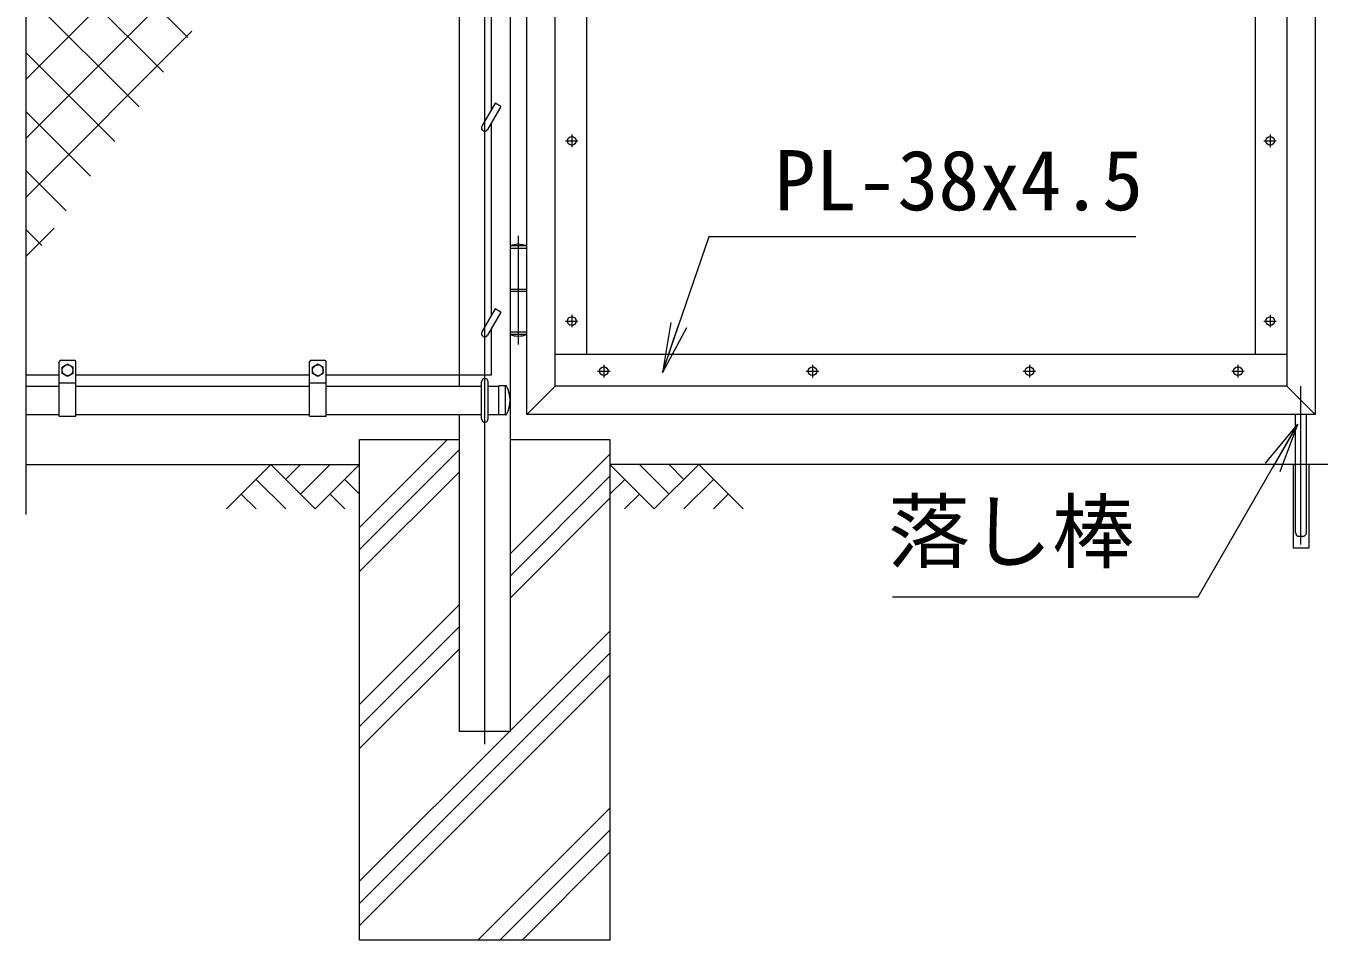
# Model space of a CAD drawing. Units: millimetres, scale not verified. Extents: x -6300 to 6300, y -4455 to 4455.
# Drawn here: x 18 to 1568, y -1649 to -553 of the extents above; entities that cross this region are included whole.
import ezdxf
from ezdxf.enums import TextEntityAlignment as Align

# ---------------------------------------------------------------- set-up
doc = ezdxf.new("R2010")
doc.units = ezdxf.units.MM
doc.header["$LTSCALE"] = 30
doc.linetypes.add('USER1', pattern=[50.8, 31.75, -6.35, 6.35, -6.35])
for name, color, linetype, lineweight in [('0-0_D-STR1', 1, 'Continuous', 18), ('0-1_D-STR3', 3, 'Continuous', 13), ('0-2_D-BMK', 2, 'USER1', 13), ('0-3_D-STR4', 7, 'Continuous', 9), ('0-4_D-BGD', 7, 'Continuous', 9), ('0-5_D-DCR-HCH', 7, 'Continuous', 9), ('0-6_D-STR-DIM', 7, 'Continuous', 9), ('0-7_0', 7, 'Continuous', 9), ('0-8_D-STR-TXT', 7, 'Continuous', 9)]:
    doc.layers.add(name, color=color, linetype=linetype, lineweight=lineweight)
doc.styles.add('ＭＳ ゴシック', font='')
doc.styles.get('ＭＳ ゴシック').set_extended_font_data('MS Gothic')

# ---------------------------------------------------------------- blocks, each defined once
blk = doc.blocks.new('_Open')
at = {"layer": '0-7_0'}
blk.add_line((-30, 5), (0, 0), dxfattribs=at)
blk.add_lwpolyline([(-30, -5), (0, 0), (-30, 0)], dxfattribs=at)

msp = doc.modelspace()

# ---------------------------------------------------------------- linework, layer by layer
at = {"layer": '0-0_D-STR1'}
for p, q in [((598.57, 1225.98), (598.57, -1399.05)), ((618.57, -1019.05), (618.57, 1212.95)), ((538.07, -985.05), (538.07, 716.95)), ((652.57, -985.05), (652.57, 716.95)), ((1529.57, -142.05), (1529.57, -985.05)), ((1563.57, -142.05), (1563.57, -1019.05)), ((690.57, -947.05), (690.57, -184.05)), ((1491.57, -184.05), (1491.57, -947.05)), ((1529.57, -947.05), (652.57, -947.05)), ((18.32, -985.05), (58.32, -985.05)), ((78.32, -985.05), (358.32, -985.05)), ((378.32, -985.05), (564.32, -985.05)), ((572.32, -985.05), (585.32, -985.05)), ((593.65, -984.55), (585.32, -984.55)), ((585.32, -1019.55), (585.32, -984.55)), ((593.32, -1019.55), (593.32, -984.55)), ((652.57, -985.05), (618.57, -1019.05)), ((1529.57, -985.05), (652.57, -985.05)), ((1529.57, -985.05), (1563.57, -1019.05)), ((18.32, -1019.05), (58.32, -1019.05)), ((78.32, -1019.05), (358.32, -1019.05)), ((378.32, -1019.05), (564.32, -1019.05)), ((572.32, -1019.05), (585.32, -1019.05)), ((593.65, -1019.55), (585.32, -1019.55)), ((1563.57, -1019.05), (618.57, -1019.05))]:
    msp.add_line(p, q, dxfattribs=at)
msp.add_lwpolyline([(598.57, -1399.05), (538.07, -1399.05), (538.07, -1019.05)], dxfattribs=at)
for centre, radius, start, end in [((593.65, -985.55), 1, 32.29827, 90), ((563.1, -1002.05), 35.72, 331.52136, 28.47864), ((593.65, -1018.55), 1, 270, 327.70173)]:
    msp.add_arc(centre, radius, start, end, dxfattribs=at)
at = {"layer": '0-1_D-STR3'}
for p, q in [((576.32, -653.69), (576.32, -423.19)), ((580.78, -645.96), (564.86, -673.55)), ((587.71, -649.96), (571.78, -677.55)), ((587.71, -649.96), (580.78, -645.96)), ((576.32, -900.19), (576.32, -669.69)), ((618.57, -817.05), (598.57, -817.05)), ((598.57, -817.05), (598.57, -923.05)), ((618.57, -820.05), (598.57, -820.05)), ((618.57, -923.05), (618.57, -817.05)), ((618.57, -869.05), (598.57, -869.05)), ((598.57, -871.05), (618.57, -871.05)), ((580.78, -892.46), (564.86, -920.05)), ((587.71, -896.46), (571.78, -924.05)), ((587.71, -896.46), (580.78, -892.46)), ((576.32, -972.05), (576.32, -916.19)), ((598.57, -920.05), (618.57, -920.05)), ((618.57, -923.05), (598.57, -923.05)), ((58.32, -1021.05), (58.32, -956.05)), ((60.32, -954.05), (76.32, -954.05)), ((78.32, -1021.05), (78.32, -956.05)), ((358.32, -1021.05), (358.32, -956.05)), ((360.32, -954.05), (376.32, -954.05)), ((378.32, -1021.05), (378.32, -956.05)), ((58.32, -972.05), (18.32, -972.05)), ((61.82, -969.79), (61.82, -962.31)), ((68.32, -973.55), (61.82, -969.79)), ((74.82, -969.79), (68.32, -973.55)), ((74.82, -969.79), (74.82, -962.31)), ((358.32, -972.05), (78.32, -972.05)), ((361.82, -969.79), (361.82, -962.31)), ((368.32, -973.55), (361.82, -969.79)), ((374.82, -969.79), (368.32, -973.55)), ((374.82, -969.79), (374.82, -962.31)), ((576.32, -972.05), (378.32, -972.05)), ((58.32, -981.05), (78.32, -981.05)), ((358.32, -981.05), (378.32, -981.05)), ((564.32, -1024.05), (564.32, -980.05)), ((572.32, -1024.05), (572.32, -980.05)), ((58.32, -1021.05), (78.32, -1021.05)), ((358.32, -1021.05), (378.32, -1021.05)), ((1540.07, -1160.55), (1540.07, -1019.05)), ((1553.07, -1160.55), (1553.07, -1019.05)), ((1537.02, -1079.05), (1537.02, -1179.05)), ((1556.12, -1079.05), (1556.12, -1179.05)), ((1544.57, -1165.05), (1548.57, -1165.05)), ((1556.12, -1179.05), (1537.02, -1179.05))]:
    msp.add_line(p, q, dxfattribs=at)
for points in [[(74.82, -962.31), (68.32, -958.55), (61.82, -962.31)], [(374.82, -962.31), (368.32, -958.55), (361.82, -962.31)]]:
    msp.add_lwpolyline(points, dxfattribs=at)
for centre, radius in [((672.57, -691.05), 5.25), ((1509.57, -691.05), 5.25), ((672.57, -907.05), 5.25), ((1509.57, -907.05), 5.25), ((68.32, -966.05), 6.49), ((368.32, -966.05), 6.49), ((711.07, -967.05), 5.25), ((961.07, -967.05), 5.25), ((1221.07, -967.05), 5.25), ((1471.07, -967.05), 5.25)]:
    msp.add_circle(centre, radius, dxfattribs=at)
for centre, radius, start, end in [((568.32, -675.55), 4, 150, 330), ((608.57, -841.05), 26, 67.38014, 112.61986), ((568.32, -922.05), 4, 150, 330), ((608.57, -899.05), 26, 247.38014, 292.61986), ((60.32, -956.05), 2, 90, 180), ((76.32, -956.05), 2, 0, 90), ((360.32, -956.05), 2, 90, 180), ((376.32, -956.05), 2, 0, 90), ((568.32, -980.05), 4, 0, 180), ((568.32, -1024.05), 4, 180, 0), ((1544.57, -1160.55), 4.5, 180, 270), ((1548.57, -1160.55), 4.5, 270, 0)]:
    msp.add_arc(centre, radius, start, end, dxfattribs=at)
at = {"layer": '0-2_D-BMK'}
for p, q in [((568.32, -1414.05), (568.32, 1252.95)), ((665.13, -691.05), (680.01, -691.05)), ((672.57, -683.61), (672.57, -698.49)), ((1502.13, -691.05), (1517.01, -691.05)), ((1509.57, -683.61), (1509.57, -698.49)), ((608.57, -935.05), (608.57, -805.05)), ((665.13, -907.05), (680.01, -907.05)), ((672.57, -899.61), (672.57, -914.49)), ((1502.13, -907.05), (1517.01, -907.05)), ((1509.57, -899.61), (1509.57, -914.49)), ((711.07, -959.61), (711.07, -974.49)), ((961.07, -959.61), (961.07, -974.49)), ((1221.07, -959.61), (1221.07, -974.49)), ((1471.07, -959.61), (1471.07, -974.49)), ((703.63, -967.05), (718.51, -967.05)), ((953.63, -967.05), (968.51, -967.05)), ((1213.63, -967.05), (1228.51, -967.05)), ((1463.63, -967.05), (1478.51, -967.05)), ((1546.57, -1174.96), (1546.57, -984.96))]:
    msp.add_line(p, q, dxfattribs=at)
at = {"layer": '0-3_D-STR4'}
msp.add_line((418.32, -1049.05), (538.07, -1049.05), dxfattribs=at)
msp.add_lwpolyline([(598.57, -1049.05), (718.32, -1049.05), (718.32, -1649.05), (418.32, -1649.05), (418.32, -1049.05)], dxfattribs=at)
at = {"layer": '0-4_D-BGD'}
for p, q in [((18.32, -1079.05), (418.32, -1079.05)), ((2418.32, -1079.05), (718.32, -1079.05))]:
    msp.add_line(p, q, dxfattribs=at)
at = {"layer": '0-5_D-DCR-HCH'}
for p, q in [((212.28, -567), (68.33, -423.05)), ((183.16, -608.59), (18.32, -443.75)), ((154.04, -650.18), (18.32, -514.46)), ((18.32, -758.79), (217.35, -559.76)), ((124.92, -691.77), (18.32, -585.17)), ((95.8, -733.36), (18.32, -655.88)), ((66.68, -774.94), (18.32, -726.59)), ((18.32, -829.5), (52.2, -795.63)), ((37.56, -816.53), (18.32, -797.3)), ((418.32, -1154.29), (523.56, -1049.05)), ((418.32, -1180.8), (538.07, -1061.05)), ((598.57, -1186.17), (718.32, -1066.42)), ((311.9, -1079.05), (258.68, -1132.26)), ((311.9, -1079.05), (365.11, -1132.26)), ((329.54, -1096.88), (347.37, -1079.05)), ((347.37, -1114.52), (382.85, -1079.05)), ((365.11, -1132.26), (418.32, -1079.05)), ((771.53, -1132.26), (718.32, -1079.05)), ((789.27, -1114.52), (753.79, -1079.05)), ((824.74, -1079.05), (771.53, -1132.26)), ((807.01, -1096.79), (789.27, -1079.05)), ((824.74, -1079.05), (877.96, -1132.26)), ((294.16, -1096.79), (329.8, -1132.26)), ((400.58, -1096.79), (418.32, -1114.44)), ((418.32, -1207.32), (538.07, -1087.57)), ((598.57, -1212.68), (718.32, -1092.93)), ((736.06, -1096.79), (718.32, -1114.44)), ((842.48, -1096.79), (806.84, -1132.26)), ((276.42, -1114.52), (294.24, -1132.26)), ((382.85, -1114.52), (400.66, -1132.26)), ((753.79, -1114.52), (735.98, -1132.26)), ((860.22, -1114.52), (842.4, -1132.26)), ((598.57, -1239.2), (718.32, -1119.45)), ((418.32, -1366.42), (538.07, -1246.67)), ((418.32, -1392.93), (538.07, -1273.18)), ((598.57, -1398.3), (718.32, -1278.55)), ((418.32, -1419.45), (538.07, -1299.7)), ((418.32, -1605.07), (718.32, -1305.07)), ((418.32, -1631.58), (718.32, -1331.58)), ((418.32, -1578.55), (597.82, -1399.05)), ((559.95, -1649.05), (718.32, -1490.68)), ((586.47, -1649.05), (718.32, -1517.2)), ((612.99, -1649.05), (718.32, -1543.71))]:
    msp.add_line(p, q, dxfattribs=at)
for points in [[(18.32, -617.37), (212.64, -423.05), (538.07, -97.62), (547.66, -88.03)], [(18.32, -688.08), (283.35, -423.05), (382.51, -323.89)]]:
    msp.add_lwpolyline(points, dxfattribs=at)
at = {"layer": '0-6_D-STR-DIM'}
msp.add_line((18.32, -159.7), (18.32, -1139.05), dxfattribs=at)
at = {"layer": '0-8_D-STR-TXT'}
for points in [[(1348.54, -806), (837, -806), (781.82, -966.84)], [(1056.83, -1237.45), (1423.32, -1237.45), (1541.79, -1032.25)]]:
    msp.add_lwpolyline(points, dxfattribs=at)

# ---------------------------------------------------------------- block references
at = {"layer": '0-8_D-STR-TXT', "xscale": 2, "yscale": 2}
for p, rotation in [((781.17, -968.73), 251.06303), ((1542.79, -1030.52), 60)]:
    msp.add_blockref('_Open', p, dxfattribs=dict(at, rotation=rotation))

# ---------------------------------------------------------------- texts
at = {"layer": '0-8_D-STR-TXT', "style": 'ＭＳ ゴシック'}
for s, p in [('PL-38x4.5', (915.67, -795.88)), ('落し棒', (1051.5, -1216.86))]:
    msp.add_text(s, height=72.14, dxfattribs=at).set_placement(p, align=Align.BOTTOM_LEFT)

doc.saveas('drawing.dxf')
